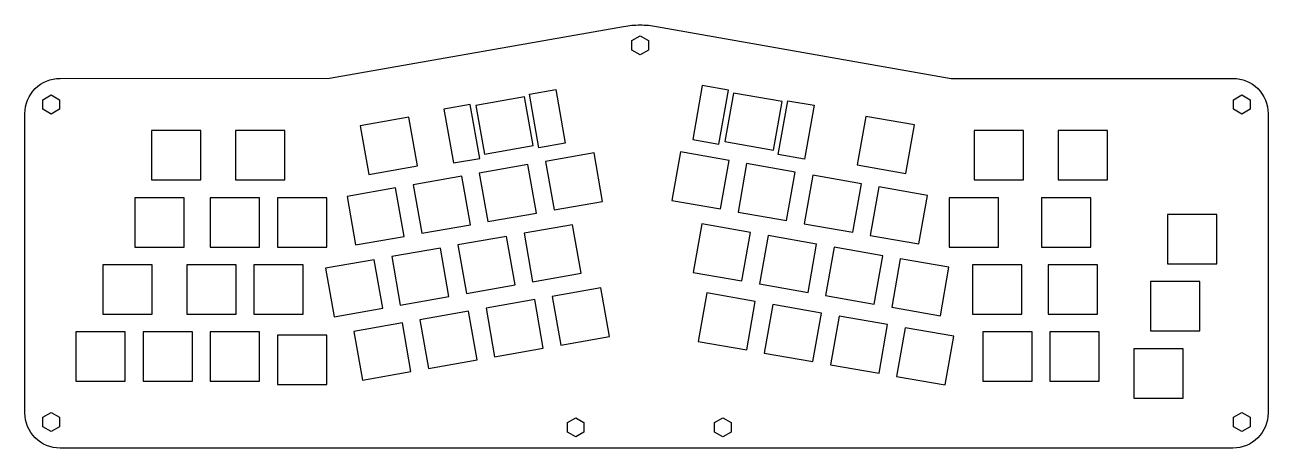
# Model space of a CAD drawing. Header units: millimetres. Extents: x -341 to 12, y -107 to 13.
import ezdxf

# ---------------------------------------------------------------- set-up
doc = ezdxf.new("R2010")
doc.units = ezdxf.units.MM
doc.layers.get('0').update_dxf_attribs({"linetype": 'CONTINUOUS'})

msp = doc.modelspace()

# ---------------------------------------------------------------- linework, layer by layer
msp.add_lwpolyline([(-340.66, -14), (-340.66, -12, -0.414214), (-330.66, -2), (-254.29, -1.98), (-170.84, 12.73, -0.039146), (-166.17, 13.18, -0.039146), (-161.5, 12.73), (-77.97, -2), (1.95, -2, -0.414214), (11.95, -12), (11.95, -14), (11.95, -94.96), (11.95, -96.96, -0.414214), (1.95, -106.96), (-0.05, -106.96), (-328.66, -106.96), (-330.66, -106.96, -0.414214), (-340.66, -96.96), (-340.66, -94.96)], format="xyb", close=True)
for points in [[(-168.52, 6.02), (-168.52, 8.73), (-166.17, 10.09), (-163.82, 8.73), (-163.82, 6.02), (-166.17, 4.66)], [(-335.58, -10.79), (-335.58, -8.07), (-333.23, -6.72), (-330.88, -8.07), (-330.88, -10.79), (-333.23, -12.15)], [(-187.39, -20.43), (-194.85, -21.75), (-197.54, -6.48), (-190.08, -5.17)], [(-151.26, -19.33), (-143.8, -20.65), (-141.1, -5.38), (-148.56, -4.07)], [(-142.13, -19.96), (-128.34, -22.39), (-125.91, -8.6), (-139.69, -6.17)], [(2.16, -10.79), (2.16, -8.08), (4.51, -6.72), (6.86, -8.08), (6.86, -10.79), (4.51, -12.15)], [(-219.1, -26.02), (-211.64, -24.71), (-214.33, -9.44), (-221.79, -10.76)], [(-210.31, -23.49), (-196.52, -21.06), (-198.95, -7.27), (-212.74, -9.7)], [(-119.55, -24.92), (-127.01, -23.61), (-124.31, -8.35), (-116.85, -9.66)], [(-231.78, -13.06), (-245.57, -15.49), (-243.14, -29.28), (-229.35, -26.85)], [(-102.17, -12.79), (-104.6, -26.58), (-90.82, -29.01), (-88.39, -15.22)], [(-304.75, -30.82), (-290.75, -30.82), (-290.75, -16.82), (-304.75, -16.82)], [(-266.94, -16.82), (-280.94, -16.82), (-280.94, -30.82), (-266.94, -30.82)], [(-71.39, -30.82), (-57.39, -30.82), (-57.39, -16.82), (-71.39, -16.82)], [(-33.58, -30.82), (-33.58, -16.82), (-47.58, -16.82), (-47.58, -30.82)], [(-176.8, -36.92), (-179.23, -23.14), (-193.02, -25.57), (-190.59, -39.36)], [(-157.16, -36.65), (-143.37, -39.08), (-140.94, -25.3), (-154.73, -22.86)], [(-197.99, -26.44), (-211.78, -28.88), (-209.35, -42.66), (-195.56, -40.23)], [(-138.4, -39.96), (-124.61, -42.39), (-122.18, -28.6), (-135.97, -26.17)], [(-230.54, -32.18), (-228.11, -45.97), (-214.32, -43.54), (-216.75, -29.75)], [(-119.64, -43.27), (-105.85, -45.7), (-103.42, -31.91), (-117.21, -29.48)], [(-246.87, -49.28), (-233.08, -46.85), (-235.51, -33.06), (-249.3, -35.49)], [(-100.88, -46.58), (-87.09, -49.01), (-84.66, -35.22), (-98.45, -32.79)], [(-295.51, -35.87), (-309.51, -35.87), (-309.51, -49.87), (-295.51, -49.87)], [(-274.08, -35.87), (-288.08, -35.87), (-288.08, -49.87), (-274.08, -49.87)], [(-255.03, -49.87), (-255.03, -35.87), (-269.03, -35.87), (-269.03, -49.87)], [(-78.53, -49.87), (-64.53, -49.87), (-64.53, -35.87), (-78.53, -35.87)], [(-52.34, -35.87), (-52.34, -49.87), (-38.34, -49.87), (-38.34, -35.87)], [(-16.62, -54.64), (-2.62, -54.64), (-2.62, -40.64), (-16.62, -40.64)], [(-199.09, -45.98), (-196.66, -59.77), (-182.87, -57.34), (-185.3, -43.55)], [(-134.87, -45.71), (-148.66, -43.28), (-151.09, -57.07), (-137.3, -59.5)], [(-201.63, -60.65), (-204.06, -46.86), (-217.85, -49.29), (-215.42, -63.08)], [(-132.33, -60.37), (-118.54, -62.81), (-116.11, -49.02), (-129.89, -46.59)], [(-220.39, -63.95), (-222.82, -50.17), (-236.61, -52.6), (-234.18, -66.39)], [(-97.35, -52.33), (-111.13, -49.9), (-113.56, -63.68), (-99.78, -66.11)], [(-304.56, -54.92), (-318.56, -54.92), (-318.56, -68.92), (-304.56, -68.92)], [(-280.75, -54.92), (-294.75, -54.92), (-294.75, -68.92), (-280.75, -68.92)], [(-261.7, -68.92), (-261.7, -54.92), (-275.7, -54.92), (-275.7, -68.92)], [(-252.94, -69.69), (-239.15, -67.26), (-241.58, -53.48), (-255.37, -55.91)], [(-94.8, -66.99), (-81.02, -69.42), (-78.59, -55.63), (-92.37, -53.2)], [(-57.86, -54.92), (-71.86, -54.92), (-71.86, -68.92), (-57.86, -68.92)], [(-50.43, -54.92), (-50.43, -68.92), (-36.43, -68.92), (-36.43, -54.92)], [(-21.38, -59.69), (-21.38, -73.69), (-7.38, -73.69), (-7.38, -59.69)], [(-191.09, -63.92), (-188.66, -77.7), (-174.87, -75.27), (-177.3, -61.49)], [(-133.49, -65.3), (-147.27, -62.87), (-149.7, -76.65), (-135.92, -79.09)], [(-193.63, -78.58), (-196.06, -64.79), (-209.85, -67.22), (-207.42, -81.01)], [(-128.51, -66.17), (-130.94, -79.96), (-117.16, -82.39), (-114.72, -68.61)], [(-212.39, -81.89), (-214.83, -68.1), (-228.61, -70.53), (-226.18, -84.32)], [(-109.75, -69.48), (-112.18, -83.27), (-98.39, -85.7), (-95.96, -71.91)], [(-326.18, -73.97), (-326.18, -87.97), (-312.18, -87.97), (-312.18, -73.97)], [(-293.13, -87.97), (-293.13, -73.97), (-307.13, -73.97), (-307.13, -87.97)], [(-288.08, -87.97), (-274.08, -87.97), (-274.08, -73.97), (-288.08, -73.97)], [(-233.58, -71.41), (-247.37, -73.84), (-244.94, -87.63), (-231.15, -85.2)], [(-77.2, -75.22), (-90.99, -72.79), (-93.42, -86.58), (-79.63, -89.01)], [(-55.01, -87.97), (-55.01, -73.97), (-69.01, -73.97), (-69.01, -87.97)], [(-35.96, -87.97), (-35.96, -73.97), (-49.96, -73.97), (-49.96, -87.97)], [(-255.03, -74.93), (-269.03, -74.93), (-269.03, -88.93), (-255.03, -88.93)], [(-26.14, -92.74), (-12.14, -92.74), (-12.14, -78.74), (-26.14, -78.74)], [(-335.58, -100.88), (-335.58, -98.17), (-333.23, -96.81), (-330.88, -98.17), (-330.88, -100.88), (-333.23, -102.24)], [(-186.79, -102.42), (-186.79, -99.7), (-184.44, -98.35), (-182.09, -99.7), (-182.09, -102.42), (-184.44, -103.77)], [(-145.09, -102.42), (-145.09, -99.7), (-142.74, -98.35), (-140.39, -99.7), (-140.39, -102.42), (-142.74, -103.77)], [(2.16, -100.88), (2.16, -98.17), (4.51, -96.81), (6.86, -98.17), (6.86, -100.88), (4.51, -102.24)]]:
    msp.add_lwpolyline(points, close=True)

doc.saveas('drawing.dxf')
